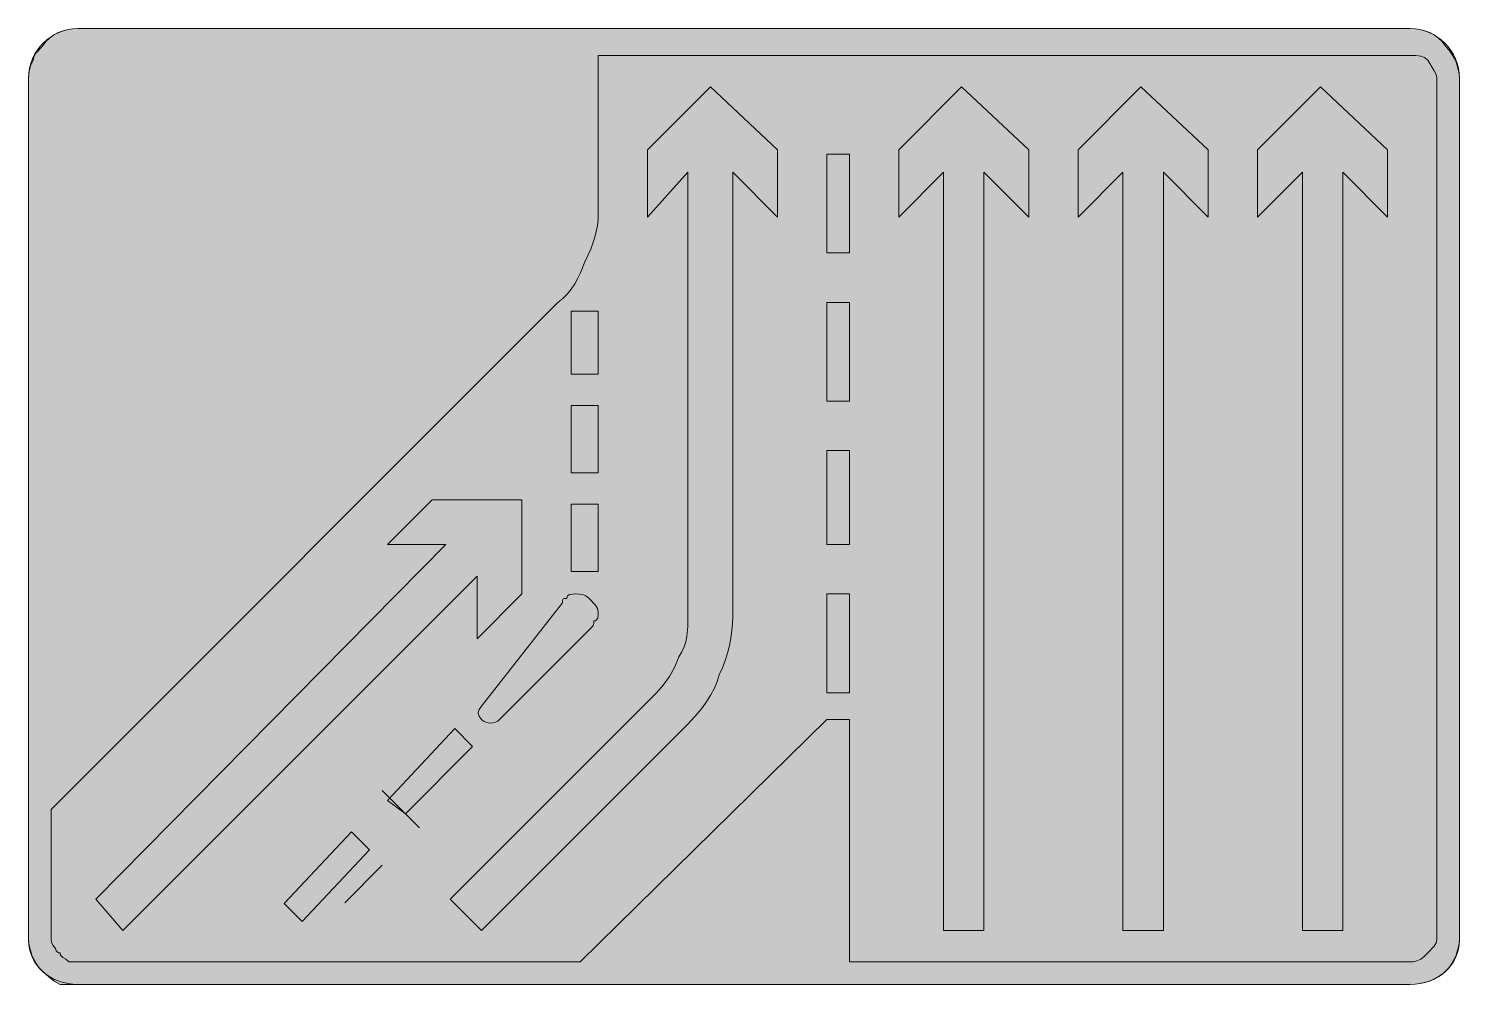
# Model space of a CAD drawing. Header units: metres. Extents: x 92 to 474, y 7 to 263.
import ezdxf

# ---------------------------------------------------------------- set-up
doc = ezdxf.new("R2010")
doc.units = ezdxf.units.M
for name, color, linetype, true_color in [('FILL_BLUE_0000FF', 7, 'Continuous', 0x0000ff), ('FILL_WHITE_FFFFFF', 7, 'Continuous', 0xffffff), ('STROKE_BLUE_0000FF', 7, 'Continuous', 0x0000ff)]:
    doc.layers.add(name, color=color, linetype=linetype, true_color=true_color)

msp = doc.modelspace()

# ---------------------------------------------------------------- hatches: boundary and pattern name
at = {"layer": 'FILL_BLUE_0000FF', "true_color": 0x0000ff}
h = msp.add_hatch(color=7, dxfattribs=at)
h.dxf.hatch_style = 1
h.paths.add_polyline_path([(311.25, 78.24), (305.25, 78.24), (239.25, 13.44), (104.85, 13.44), (102.45, 13.44), (101.57, 14.15), (100.8, 14.64), (100.26, 15.13), (100.1, 15.44), (100.05, 15.84), (99.65, 15.89), (99.36, 16.03), (99, 16.44), (98.85, 17.04), (98.16, 17.92), (97.8, 18.69), (97.65, 19.44), (97.65, 54.24), (233.25, 189.84), (234.54, 190.85), (235.72, 192.03), (236.79, 193.36), (237.75, 194.79), (238.59, 196.27), (239.33, 197.77), (240.45, 200.64), (242.03, 204.05), (243.15, 207.24), (243.54, 208.82), (243.82, 210.43), (243.99, 212.09), (244.05, 213.84), (244.05, 255.84), (461.25, 255.84), (462.84, 255.82), (464.1, 255.69), (465.13, 255.33), (466.05, 254.64), (467.7, 251.79), (468.24, 250.76), (468.45, 249.84), (468.45, 19.44), (468.24, 18.54), (467.7, 17.64), (466.05, 15.84), (465.13, 14.96), (464.1, 14.19), (462.84, 13.65), (462.1, 13.49), (461.25, 13.44), (311.25, 13.44), (311.25, 78.24)])
at = {"layer": 'FILL_WHITE_FFFFFF', "true_color": 0xffffff}
h = msp.add_hatch(color=7, dxfattribs=at)
h.dxf.hatch_style = 1
h.paths.add_polyline_path([(104.85, 7.44), (100.05, 7.44), (98.46, 8.34), (97.2, 9.24), (95.25, 11.04), (94.41, 11.99), (93.68, 13.03), (93.06, 14.12), (92.55, 15.24), (91.88, 17.45), (91.71, 18.49), (91.65, 19.44), (91.65, 249.84), (91.67, 250.76), (91.8, 251.79), (92.16, 253.05), (92.85, 254.64), (93.06, 255.54), (93.6, 256.44), (95.25, 258.24), (96.2, 259.48), (97.26, 260.51), (98.39, 261.34), (99.6, 261.99), (100.86, 262.47), (102.17, 262.8), (103.5, 262.98), (104.85, 263.04), (461.25, 263.04), (462.6, 262.98), (463.93, 262.8), (465.24, 262.47), (466.5, 261.99), (467.71, 261.34), (468.84, 260.51), (469.9, 259.48), (470.85, 258.24), (471.69, 257.29), (472.42, 256.25), (473.04, 255.16), (473.55, 254.04), (474.22, 251.83), (474.39, 250.79), (474.45, 249.84), (474.45, 19.44), (474.39, 18.49), (474.22, 17.45), (473.55, 15.24), (473.04, 14.12), (472.42, 13.03), (471.69, 11.99), (470.85, 11.04), (469.9, 10.2), (468.84, 9.46), (467.71, 8.85), (466.5, 8.34), (465.24, 7.95), (463.93, 7.66), (462.6, 7.5), (461.25, 7.44), (104.85, 7.44)])
h = msp.add_hatch(color=7, dxfattribs=at)
h.dxf.hatch_style = 1
h.paths.add_polyline_path([(279.99, 103.99), (279.83, 102.05), (279.54, 100.06), (279.15, 98.04), (278.64, 96.02), (278.02, 94.03), (277.29, 92.09), (276.45, 90.24), (275.89, 88.44), (275.14, 86.66), (274.21, 84.9), (273.15, 83.19), (271.97, 81.53), (270.71, 79.95), (268.05, 77.04), (212.85, 21.84), (204.45, 30.24), (259.65, 85.44), (261.43, 87.45), (263.1, 89.79), (264.54, 92.36), (265.65, 95.04), (266.44, 96.39), (267.04, 97.74), (267.46, 99.09), (267.75, 100.44), (268.01, 103.14), (268.05, 105.84), (268.05, 224.64), (257.25, 212.64), (257.25, 230.64), (274.05, 247.44), (292.05, 230.64), (292.05, 212.64), (280.05, 224.64), (280.05, 105.84), (279.99, 103.99)])
h = msp.add_hatch(color=7, dxfattribs=at)
h.dxf.hatch_style = 1
h.paths.add_polyline_path([(341.25, 247.44), (359.25, 230.64), (359.25, 212.64), (347.25, 224.64), (347.25, 21.84), (336.45, 21.84), (336.45, 224.64), (324.45, 212.64), (324.45, 230.64), (341.25, 247.44)])
h = msp.add_hatch(color=7, dxfattribs=at)
h.dxf.hatch_style = 1
h.paths.add_polyline_path([(389.25, 247.44), (407.25, 230.64), (407.25, 212.64), (395.25, 224.64), (395.25, 21.84), (384.45, 21.84), (384.45, 224.64), (372.45, 212.64), (372.45, 230.64), (389.25, 247.44)])
h = msp.add_hatch(color=7, dxfattribs=at)
h.dxf.hatch_style = 1
h.paths.add_polyline_path([(437.25, 247.44), (455.25, 230.64), (455.25, 212.64), (443.25, 224.64), (443.25, 21.84), (432.45, 21.84), (432.45, 224.64), (420.45, 212.64), (420.45, 230.64), (437.25, 247.44)])
h = msp.add_hatch(color=7, dxfattribs=at)
h.dxf.hatch_style = 1
h.paths.add_polyline_path([(305.25, 229.44), (311.25, 229.44), (311.25, 203.04), (305.25, 203.04), (305.25, 229.44)])
h = msp.add_hatch(color=7, dxfattribs=at)
h.dxf.hatch_style = 1
h.paths.add_polyline_path([(305.25, 189.84), (311.25, 189.84), (311.25, 163.44), (305.25, 163.44), (305.25, 189.84)])
h = msp.add_hatch(color=7, dxfattribs=at)
h.dxf.hatch_style = 1
h.paths.add_polyline_path([(236.85, 170.64), (236.85, 187.44), (244.05, 187.44), (244.05, 170.64), (236.85, 170.64)])
h = msp.add_hatch(color=7, dxfattribs=at)
h.dxf.hatch_style = 1
h.paths.add_polyline_path([(236.85, 144.24), (236.85, 162.24), (244.05, 162.24), (244.05, 144.24), (236.85, 144.24)])
h = msp.add_hatch(color=7, dxfattribs=at)
h.dxf.hatch_style = 1
h.paths.add_polyline_path([(305.25, 150.24), (311.25, 150.24), (311.25, 125.04), (305.25, 125.04), (305.25, 150.24)])
h = msp.add_hatch(color=7, dxfattribs=at)
h.dxf.hatch_style = 1
h.paths.add_polyline_path([(109.65, 30.24), (203.25, 125.04), (187.65, 125.04), (199.65, 137.04), (223.65, 137.04), (223.65, 111.84), (211.65, 99.84), (211.65, 116.64), (116.85, 21.84), (109.65, 30.24)])
h = msp.add_hatch(color=7, dxfattribs=at)
h.dxf.hatch_style = 1
h.paths.add_polyline_path([(236.85, 117.84), (236.85, 135.84), (244.05, 135.84), (244.05, 117.84), (236.85, 117.84)])
h = msp.add_hatch(color=7, dxfattribs=at)
h.dxf.hatch_style = 1
h.paths.add_polyline_path([(234.45, 109.44), (234.47, 110.13), (234.6, 110.49), (234.96, 110.62), (235.65, 110.64), (235.7, 111.04), (235.86, 111.33), (236.4, 111.69), (237.17, 111.82), (238.05, 111.84), (238.95, 111.82), (239.85, 111.69), (240.75, 111.33), (241.65, 110.64), (243.3, 108.84), (243.84, 107.94), (244.05, 107.04), (244.03, 106.16), (243.9, 105.39), (243.54, 104.85), (243.25, 104.69), (242.85, 104.64), (242.83, 103.93), (242.7, 103.44), (242.34, 102.95), (241.65, 102.24), (217.65, 78.24), (217.15, 77.85), (216.56, 77.56), (215.92, 77.4), (215.25, 77.34), (214.58, 77.4), (213.94, 77.56), (213.35, 77.85), (212.85, 78.24), (212.18, 79.14), (212.01, 79.59), (211.95, 80.04), (212.01, 80.49), (212.18, 80.94), (212.85, 81.84), (234.45, 109.44)])
h = msp.add_hatch(color=7, dxfattribs=at)
h.dxf.hatch_style = 1
h.paths.add_polyline_path([(305.25, 111.84), (311.25, 111.84), (311.25, 85.44), (305.25, 85.44), (305.25, 111.84)])
h = msp.add_hatch(color=7, dxfattribs=at)
h.dxf.hatch_style = 1
h.paths.add_polyline_path([(205.65, 75.84), (210.45, 71.04), (192.45, 53.04), (187.65, 56.64), (205.65, 75.84)])
h = msp.add_hatch(color=7, dxfattribs=at)
h.dxf.hatch_style = 1
h.paths.add_polyline_path([(178.05, 48.24), (182.85, 43.44), (164.85, 24.24), (160.05, 29.04), (178.05, 48.24)])

# ---------------------------------------------------------------- linework, layer by layer
at = {"layer": 'FILL_BLUE_0000FF', "lineweight": 0, "true_color": 0x0000ff}
msp.add_lwpolyline([(311.25, 78.24), (305.25, 78.24), (239.25, 13.44), (104.85, 13.44), (102.45, 13.44), (101.57, 14.15), (100.8, 14.64), (100.26, 15.13), (100.1, 15.44), (100.05, 15.84), (99.65, 15.89), (99.36, 16.03), (99, 16.44), (98.85, 17.04), (98.16, 17.92), (97.8, 18.69), (97.65, 19.44), (97.65, 54.24), (233.25, 189.84), (234.54, 190.85), (235.72, 192.03), (236.79, 193.36), (237.75, 194.79), (238.59, 196.27), (239.33, 197.77), (240.45, 200.64), (242.03, 204.05), (243.15, 207.24), (243.54, 208.82), (243.82, 210.43), (243.99, 212.09), (244.05, 213.84), (244.05, 255.84), (461.25, 255.84), (462.84, 255.82), (464.1, 255.69), (465.13, 255.33), (466.05, 254.64), (467.7, 251.79), (468.24, 250.76), (468.45, 249.84), (468.45, 19.44), (468.24, 18.54), (467.7, 17.64), (466.05, 15.84), (465.13, 14.96), (464.1, 14.19), (462.84, 13.65), (462.1, 13.49), (461.25, 13.44), (311.25, 13.44)], close=True, dxfattribs=at)
at = {"layer": 'FILL_WHITE_FFFFFF', "lineweight": 0, "true_color": 0xffffff}
for points in [[(104.85, 7.44), (100.05, 7.44), (98.46, 8.34), (97.2, 9.24), (95.25, 11.04), (94.41, 11.99), (93.68, 13.03), (93.06, 14.12), (92.55, 15.24), (91.88, 17.45), (91.71, 18.49), (91.65, 19.44), (91.65, 249.84), (91.67, 250.76), (91.8, 251.79), (92.16, 253.05), (92.85, 254.64), (93.06, 255.54), (93.6, 256.44), (95.25, 258.24), (96.2, 259.48), (97.26, 260.51), (98.39, 261.34), (99.6, 261.99), (100.86, 262.47), (102.17, 262.8), (103.5, 262.98), (104.85, 263.04), (461.25, 263.04), (462.6, 262.98), (463.93, 262.8), (465.24, 262.47), (466.5, 261.99), (467.71, 261.34), (468.84, 260.51), (469.9, 259.48), (470.85, 258.24), (471.69, 257.29), (472.42, 256.25), (473.04, 255.16), (473.55, 254.04), (474.22, 251.83), (474.39, 250.79), (474.45, 249.84), (474.45, 19.44), (474.39, 18.49), (474.22, 17.45), (473.55, 15.24), (473.04, 14.12), (472.42, 13.03), (471.69, 11.99), (470.85, 11.04), (469.9, 10.2), (468.84, 9.46), (467.71, 8.85), (466.5, 8.34), (465.24, 7.95), (463.93, 7.66), (462.6, 7.5), (461.25, 7.44)], [(279.99, 103.99), (279.83, 102.05), (279.54, 100.06), (279.15, 98.04), (278.64, 96.02), (278.02, 94.03), (277.29, 92.09), (276.45, 90.24), (275.89, 88.44), (275.14, 86.66), (274.21, 84.9), (273.15, 83.19), (271.97, 81.53), (270.71, 79.95), (268.05, 77.04), (212.85, 21.84), (204.45, 30.24), (259.65, 85.44), (261.43, 87.45), (263.1, 89.79), (264.54, 92.36), (265.65, 95.04), (266.44, 96.39), (267.04, 97.74), (267.46, 99.09), (267.75, 100.44), (268.01, 103.14), (268.05, 105.84), (268.05, 224.64), (257.25, 212.64), (257.25, 230.64), (274.05, 247.44), (292.05, 230.64), (292.05, 212.64), (280.05, 224.64), (280.05, 105.84)], [(341.25, 247.44), (359.25, 230.64), (359.25, 212.64), (347.25, 224.64), (347.25, 21.84), (336.45, 21.84), (336.45, 224.64), (324.45, 212.64), (324.45, 230.64)], [(389.25, 247.44), (407.25, 230.64), (407.25, 212.64), (395.25, 224.64), (395.25, 21.84), (384.45, 21.84), (384.45, 224.64), (372.45, 212.64), (372.45, 230.64)], [(437.25, 247.44), (455.25, 230.64), (455.25, 212.64), (443.25, 224.64), (443.25, 21.84), (432.45, 21.84), (432.45, 224.64), (420.45, 212.64), (420.45, 230.64)], [(305.25, 229.44), (311.25, 229.44), (311.25, 203.04), (305.25, 203.04)], [(305.25, 189.84), (311.25, 189.84), (311.25, 163.44), (305.25, 163.44)], [(236.85, 170.64), (236.85, 187.44), (244.05, 187.44), (244.05, 170.64)], [(236.85, 144.24), (236.85, 162.24), (244.05, 162.24), (244.05, 144.24)], [(305.25, 150.24), (311.25, 150.24), (311.25, 125.04), (305.25, 125.04)], [(109.65, 30.24), (203.25, 125.04), (187.65, 125.04), (199.65, 137.04), (223.65, 137.04), (223.65, 111.84), (211.65, 99.84), (211.65, 116.64), (116.85, 21.84)], [(236.85, 117.84), (236.85, 135.84), (244.05, 135.84), (244.05, 117.84)], [(234.45, 109.44), (234.47, 110.13), (234.6, 110.49), (234.96, 110.62), (235.65, 110.64), (235.7, 111.04), (235.86, 111.33), (236.4, 111.69), (237.17, 111.82), (238.05, 111.84), (238.95, 111.82), (239.85, 111.69), (240.75, 111.33), (241.65, 110.64), (243.3, 108.84), (243.84, 107.94), (244.05, 107.04), (244.03, 106.16), (243.9, 105.39), (243.54, 104.85), (243.25, 104.69), (242.85, 104.64), (242.83, 103.93), (242.7, 103.44), (242.34, 102.95), (241.65, 102.24), (217.65, 78.24), (217.15, 77.85), (216.56, 77.56), (215.92, 77.4), (215.25, 77.34), (214.58, 77.4), (213.94, 77.56), (213.35, 77.85), (212.85, 78.24), (212.18, 79.14), (212.01, 79.59), (211.95, 80.04), (212.01, 80.49), (212.18, 80.94), (212.85, 81.84)], [(305.25, 111.84), (311.25, 111.84), (311.25, 85.44), (305.25, 85.44)], [(205.65, 75.84), (210.45, 71.04), (192.45, 53.04), (187.65, 56.64)], [(178.05, 48.24), (182.85, 43.44), (164.85, 24.24), (160.05, 29.04)]]:
    msp.add_lwpolyline(points, close=True, dxfattribs=at)
at = {"layer": 'STROKE_BLUE_0000FF', "lineweight": 0, "true_color": 0x0000ff}
for points in [[(474.45, 19.44), (474.45, 249.84), (474.38, 251.17), (474.18, 252.47), (473.85, 253.73), (473.4, 254.94), (472.84, 256.09), (472.17, 257.18), (471.41, 258.2), (470.55, 259.14), (469.61, 260), (468.59, 260.76), (467.5, 261.43), (466.35, 261.99), (465.14, 262.44), (463.88, 262.77), (462.58, 262.97), (461.25, 263.04), (104.85, 263.04), (103.52, 262.97), (102.22, 262.77), (100.96, 262.44), (99.75, 261.99), (98.6, 261.43), (97.51, 260.76), (96.49, 260), (95.55, 259.14), (94.69, 258.2), (93.93, 257.18), (93.26, 256.09), (92.7, 254.94), (92.25, 253.73), (91.92, 252.47), (91.72, 251.17), (91.65, 249.84), (91.65, 19.44), (91.72, 18.12), (91.92, 16.86), (92.25, 15.66), (92.7, 14.53), (93.26, 13.47), (93.93, 12.48), (94.69, 11.57), (95.55, 10.74), (96.49, 10), (97.51, 9.34), (98.6, 8.77), (99.75, 8.3), (100.96, 7.93), (102.22, 7.66), (103.52, 7.5), (104.85, 7.44), (461.25, 7.44), (462.58, 7.5), (463.88, 7.66), (465.14, 7.93), (466.35, 8.3), (467.5, 8.77), (468.59, 9.34), (469.61, 10), (470.55, 10.74), (471.41, 11.57), (472.17, 12.48), (472.84, 13.47), (473.4, 14.53), (473.85, 15.66), (474.18, 16.86), (474.38, 18.12), (474.45, 19.44)], [(186.25, 59.28), (196.25, 49.28)], [(176.25, 29.28), (186.25, 39.28)]]:
    msp.add_lwpolyline(points, dxfattribs=at)

doc.saveas('drawing.dxf')
